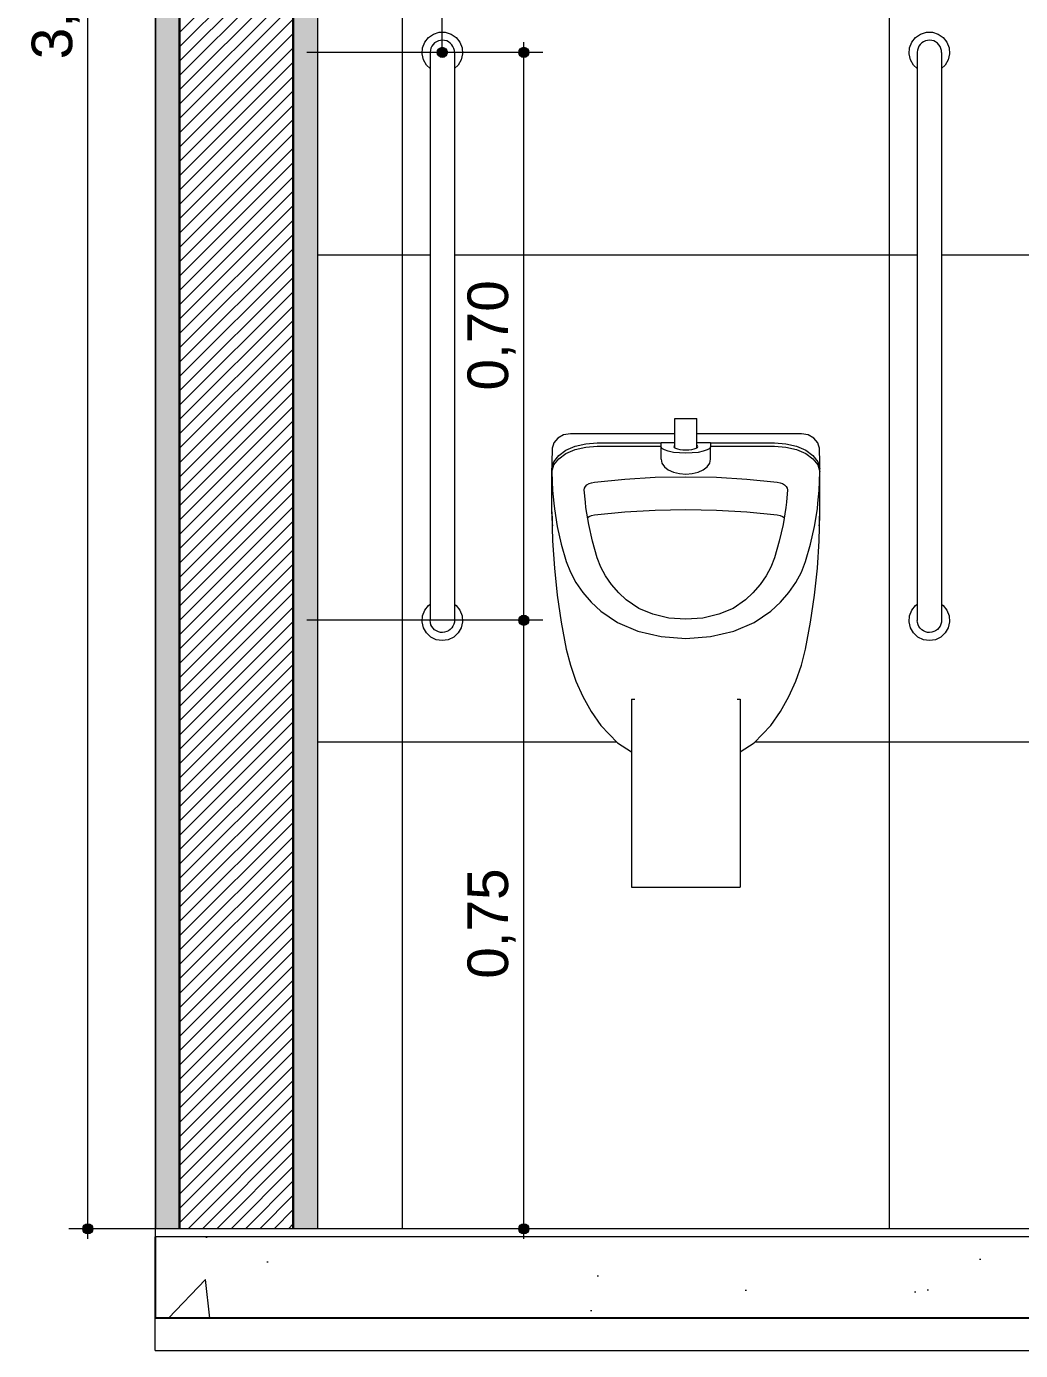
# Model space of a CAD drawing. Header units: metres. Extents: x -1.8 to 75.3, y -2 to 2.8.
# Drawn here: x 29.4 to 30.625, y -2.048 to -0.416 of the extents above; entities that cross this region are included whole.
import ezdxf

# ---------------------------------------------------------------- set-up
doc = ezdxf.new("R2010")
doc.units = ezdxf.units.M
doc.header["$MEASUREMENT"] = 0
for name, color, linetype in [('COTAS CORTE', 7, 'Continuous'), ('NOTAS-LAYOUT.EXEC', 7, 'Continuous'), ('PAREDE CONSTRUIR', 7, 'Continuous'), ('Portas Archicad', 7, 'Continuous')]:
    doc.layers.add(name, color=color, linetype=linetype)
for name, color, linetype, lineweight, true_color in [('COTAS CORTE_Caneta_No__25', 7, 'Continuous', 13, 0x982312), ('LAJES.EST_Caneta_No__254', 7, 'Continuous', 0, 0xd1c9ad), ('LAJES.EST_Caneta_No__97', 7, 'Continuous', 13, 0x6b6b6b), ('LOUCAS-METAIS.ARQ_Caneta_No__13', 7, 'Continuous', 0, 0xaaaaaa), ('LOUCAS-METAIS.ARQ_Caneta_No__96', 7, 'Continuous', 0, 0xb6b6b6), ('PAREDE CONSTRUIR_Caneta_No__97', 7, 'Continuous', 13, 0x6b6b6b), ('Portas Archicad_Caneta_No__9', 7, 'Continuous', 9, 0x020202)]:
    doc.layers.add(name, color=color, linetype=linetype, lineweight=lineweight, true_color=true_color)
for name, color, linetype, lineweight in [('LAJES.EST_Caneta_No__241', 7, 'Continuous', 13), ('LAJES.EST_Caneta_No__4', 7, 'Continuous', 25), ('LAJES.EST_Caneta_No__7', 7, 'Continuous', 13), ('NOTAS-LAYOUT.EXEC_Caneta_No__241', 7, 'Continuous', 13), ('NOTAS-LAYOUT.EXEC_Caneta_No__5', 7, 'Continuous', 20), ('PAREDE CONSTRUIR_Caneta_No__241', 7, 'Continuous', 13), ('PAREDE CONSTRUIR_Caneta_No__3', 7, 'Continuous', 30)]:
    doc.layers.add(name, color=color, linetype=linetype, lineweight=lineweight)
doc.styles.add('GENERATED_STYLE_1', font='arial.ttf')
doc.dimstyles.new('GENERATED_STYLE__2', dxfattribs={"dimtxt": 0.05, "dimasz": 0.02375, "dimexe": 0.18, "dimexo": 0.267183, "dimgap": 0, "dimtad": 1, "dimzin": 0, "dimdsep": 46, "dimtxsty": 'GENERATED_STYLE_1', "dimblk": 'ARROWHEAD_11', "dimblk1": 'ARROWHEAD_11', "dimblk2": 'ARROWHEAD_11', "dimcen": 0.09, "dimclrd": 256, "dimclre": 256, "dimclrt": 256, "dimadec": 0, "dimazin": 0, "dimtfac": 1, "dimtdec": 4, "dimtmove": 0, "dimatfit": 3, "dimfxl": 0, "dimtolj": 1, "dimtzin": 0, "dimarcsym": 0})
pattern_1 = [(45, (66.26277, -1.39824), (-0.159099, 0.159099), [0, -0.15, 0, -0.225]), (110, (66.76277, -1.39824), (0.2114308, 0.0769545), [0, -0.11, 0, -0.19])]
pattern_2 = [(50, (66.26277, -1.89824), (-0.546554, 0.047817), [0.05715, -0.62865]), (355, (66.26277, -1.89824), (-0.10573, 0.5731705), [0.04572, -0.502922]), (100.4514, (66.3083, -1.90223), (0.440824, 0.525353), [0.04857, -0.534271]), (46.1842, (66.2628, -1.74584), (-0.813237, 0.126127), [0.085725, -0.942975]), (96.6356, (66.3305, -1.75635), (0.712212, 0.742278), [0.072855, -0.801407]), (351.1842, (66.2628, -1.74584), (0.712212, 0.742278), [0.06858, -0.75438]), (21, (66.33897, -1.78394), (-0.454843, 0.3067956), [0.05715, -0.62865]), (326, (66.33897, -1.78394), (0.185406, 0.552564), [0.04572, -0.50292]), (71.4514, (66.37687, -1.8095), (0.640249, 0.245768), [0.04857, -0.53427]), (37.5, (66.26277, -1.89824), (0.0092658, 0.2536651), [0, -0.496824, 0, -0.51054, 0, -0.504825]), (7.5, (66.26277, -1.89824), (0.200459, 0.3005417), [0, -0.291084, 0, -0.485394, 0, -0.192405]), (327.5, (66.09284, -1.89824), (-0.4067718, 0.0171862), [0, -0.1905, 0, -0.59436, 0, -0.78867]), (317.5, (66.01664, -1.89824), (0.4443875, 0.0762795), [0, -0.24765, 0, -0.394716, 0, -0.56007])]

# ---------------------------------------------------------------- blocks, each defined once
blk = doc.blocks.new('*D135', base_point=(66.2628, -1.8982))
at = {"layer": 'COTAS CORTE_Caneta_No__25', "linetype": 'Continuous', "lineweight": 13, "true_color": 0x982312}
for points in [[(29.4697, 1.2518), (29.4702, 1.2494), (29.4716, 1.2473), (29.4736, 1.246), (29.476, 1.2455), (29.4784, 1.246), (29.4804, 1.2473), (29.4818, 1.2494), (29.4822, 1.2518), (29.4818, 1.2541), (29.4804, 1.2562), (29.4784, 1.2575), (29.476, 1.258), (29.4736, 1.2575), (29.4716, 1.2562), (29.4702, 1.2541)], [(29.4697, -1.8982), (29.4702, -1.9006), (29.4716, -1.9027), (29.4736, -1.904), (29.476, -1.9045), (29.4784, -1.904), (29.4804, -1.9027), (29.4818, -1.9006), (29.4822, -1.8982), (29.4818, -1.8959), (29.4804, -1.8938), (29.4784, -1.8925), (29.476, -1.892), (29.4736, -1.8925), (29.4716, -1.8938), (29.4702, -1.8959)]]:
    blk.add_hatch(color=24, dxfattribs=at).paths.add_polyline_path(points)
at = {"layer": 'COTAS CORTE_Caneta_No__25', "color": 24, "linetype": 'Continuous', "lineweight": 13, "true_color": 0x982312}
for p, q in [((29.4697, 1.2518), (29.4525, 1.2518)), ((29.476, -1.892), (29.476, 1.2455)), ((29.7432, 1.2518), (29.4822, 1.2518)), ((29.4697, -1.8982), (29.4525, -1.8982)), ((29.476, -1.9107), (29.476, -1.9045)), ((29.7432, -1.8982), (29.4822, -1.8982))]:
    blk.add_line(p, q, dxfattribs=at)
for centre in [(29.476, 1.2518), (29.476, -1.8982)]:
    blk.add_circle(centre, 0.00625, dxfattribs=at)
at = {"layer": 'COTAS CORTE_Caneta_No__25', "color": 24, "lineweight": 13, "true_color": 0x982312, "char_height": 0.05, "attachment_point": 7, "rotation": 90, "style": 'GENERATED_STYLE_1'}
for s, insert in [('\\A1;{\\pql;\\fArial|b0|i0|c0|p0;\\W1.000000;0,01}', (29.466, 1.112)), ('\\A1;{\\pql;\\fArial|b0|i0|c0|p0;\\W1.000000;3,15}', (29.466, -0.4567))]:
    blk.add_mtext(s, dxfattribs=dict(at, insert=insert))
blk = doc.blocks.new('ARROWHEAD_11')
at = {"color": 0, "linetype": 'Continuous', "lineweight": 0}
blk.add_line((0, 0), (-1, 0), dxfattribs=at)
at = {"color": 0, "linetype": 'Continuous', "lineweight": 0, "const_width": 0.25, "flags": 128}
blk.add_lwpolyline([(-0.125, 0, 1), (0.125, 0, 1)], format="xyb", close=True, dxfattribs=at)
blk = doc.blocks.new('*D142', base_point=(66.2628, -1.8982))
at = {"layer": 'COTAS CORTE_Caneta_No__25', "linetype": 'Continuous', "lineweight": 13, "true_color": 0x982312}
for points in [[(30.0067, -1.1482), (30.0072, -1.1506), (30.0085, -1.1527), (30.0105, -1.154), (30.0129, -1.1545), (30.0153, -1.154), (30.0173, -1.1527), (30.0187, -1.1506), (30.0192, -1.1482), (30.0187, -1.1459), (30.0173, -1.1438), (30.0153, -1.1425), (30.0129, -1.142), (30.0105, -1.1425), (30.0085, -1.1438), (30.0072, -1.1459)], [(30.0067, -1.8982), (30.0072, -1.9006), (30.0085, -1.9027), (30.0105, -1.904), (30.0129, -1.9045), (30.0153, -1.904), (30.0173, -1.9027), (30.0187, -1.9006), (30.0192, -1.8982), (30.0187, -1.8959), (30.0173, -1.8938), (30.0153, -1.8925), (30.0129, -1.892), (30.0105, -1.8925), (30.0085, -1.8938), (30.0072, -1.8959)]]:
    blk.add_hatch(color=24, dxfattribs=at).paths.add_polyline_path(points)
at = {"layer": 'COTAS CORTE_Caneta_No__25', "color": 24, "linetype": 'Continuous', "lineweight": 13, "true_color": 0x982312}
for p, q in [((30.0067, -1.1482), (29.7457, -1.1482)), ((30.0129, -1.892), (30.0129, -1.1545)), ((30.0364, -1.1482), (30.0192, -1.1482)), ((30.0067, -1.8982), (29.7457, -1.8982)), ((30.0129, -1.9107), (30.0129, -1.9045)), ((30.0364, -1.8982), (30.0192, -1.8982))]:
    blk.add_line(p, q, dxfattribs=at)
for centre in [(30.0129, -1.1482), (30.0129, -1.8982)]:
    blk.add_circle(centre, 0.00625, dxfattribs=at)
at = {"layer": 'COTAS CORTE_Caneta_No__25', "color": 24, "lineweight": 13, "true_color": 0x982312, "insert": (30.0029, -1.59), "char_height": 0.05, "attachment_point": 7, "rotation": 90, "style": 'GENERATED_STYLE_1'}
blk.add_mtext('\\A1;{\\pql;\\fArial|b0|i0|c0|p0;\\W1.000000;0,75}', dxfattribs=at)
blk = doc.blocks.new('*D143', base_point=(66.2628, -1.8982))
at = {"layer": 'COTAS CORTE_Caneta_No__25', "linetype": 'Continuous', "lineweight": 13, "true_color": 0x982312}
for points in [[(30.0067, -0.4482), (30.0072, -0.4506), (30.0085, -0.4527), (30.0105, -0.454), (30.0129, -0.4545), (30.0153, -0.454), (30.0173, -0.4527), (30.0187, -0.4506), (30.0192, -0.4482), (30.0187, -0.4459), (30.0173, -0.4438), (30.0153, -0.4425), (30.0129, -0.442), (30.0105, -0.4425), (30.0085, -0.4438), (30.0072, -0.4459)], [(30.0067, -1.1482), (30.0072, -1.1506), (30.0085, -1.1527), (30.0105, -1.154), (30.0129, -1.1545), (30.0153, -1.154), (30.0173, -1.1527), (30.0187, -1.1506), (30.0192, -1.1482), (30.0187, -1.1459), (30.0173, -1.1438), (30.0153, -1.1425), (30.0129, -1.142), (30.0105, -1.1425), (30.0085, -1.1438), (30.0072, -1.1459)]]:
    blk.add_hatch(color=24, dxfattribs=at).paths.add_polyline_path(points)
at = {"layer": 'COTAS CORTE_Caneta_No__25', "color": 24, "linetype": 'Continuous', "lineweight": 13, "true_color": 0x982312}
for p, q in [((30.0129, -0.442), (30.0129, -0.4357)), ((30.0067, -0.4482), (29.7457, -0.4482)), ((30.0129, -1.142), (30.0129, -0.4545)), ((30.0364, -0.4482), (30.0192, -0.4482)), ((30.0067, -1.1482), (29.7457, -1.1482)), ((30.0364, -1.1482), (30.0192, -1.1482))]:
    blk.add_line(p, q, dxfattribs=at)
for centre in [(30.0129, -0.4482), (30.0129, -1.1482)]:
    blk.add_circle(centre, 0.00625, dxfattribs=at)
at = {"layer": 'COTAS CORTE_Caneta_No__25', "color": 24, "lineweight": 13, "true_color": 0x982312, "insert": (30.0029, -0.865), "char_height": 0.05, "attachment_point": 7, "rotation": 90, "style": 'GENERATED_STYLE_1'}
blk.add_mtext('\\A1;{\\pql;\\fArial|b0|i0|c0|p0;\\W1.000000;0,70}', dxfattribs=at)
blk = doc.blocks.new('Label_25_8', base_point=(29.9126, -0.4482))
at = {"layer": 'NOTAS-LAYOUT.EXEC', "linetype": 'Continuous', "lineweight": 0, "true_color": 0x000000}
blk.add_hatch(color=18, dxfattribs=at).paths.add_polyline_path([(29.9063, -0.4482), (29.9068, -0.4506), (29.9082, -0.4527), (29.9102, -0.454), (29.9126, -0.4545), (29.915, -0.454), (29.917, -0.4527), (29.9184, -0.4506), (29.9188, -0.4482), (29.9184, -0.4459), (29.917, -0.4438), (29.915, -0.4425), (29.9126, -0.442), (29.9102, -0.4425), (29.9082, -0.4438), (29.9068, -0.4459)])
at = {"layer": 'NOTAS-LAYOUT.EXEC_Caneta_No__241', "color": 7, "linetype": 'Continuous', "lineweight": 13}
for p, q in [((29.9126, -0.442), (29.9126, -0.2311)), ((29.9126, -0.2311), (30.0262, -0.2311))]:
    blk.add_line(p, q, dxfattribs=at)
at = {"layer": 'NOTAS-LAYOUT.EXEC_Caneta_No__5', "color": 7, "linetype": 'Continuous', "lineweight": 20}
blk.add_circle((29.9126, -0.4482), 0.00625, dxfattribs=at)
at = {"layer": 'NOTAS-LAYOUT.EXEC_Caneta_No__241', "color": 7, "lineweight": 13, "insert": (30.0287, -0.2038), "char_height": 0.05, "attachment_point": 1, "style": 'GENERATED_STYLE_1'}
blk.add_mtext('\\A1;{\\pql;\\pt0,241;\\fArial|b0|i0|c0|p0;\\W1.000000;BA70\\fArial|b0|i0|c0|p0;\\W1.000000;\\A1{\\H.66x;\\S^  ;}\\fArial|b0|i0|c0|p0;\\W1.000000;\\fArial|b0|i0|c0|p0;\\W1.000000;\\A1{\\H.66x;\\S^  ;}\\fArial|b0|i0|c0|p0;\\W1.000000;\\fArial|b0|i0|c0|p0;\\W1.000000;\\fArial|b0|i0|c0|p0;\\W1.000000;\\fArial|b0|i0|c0|p0;\\W1.000000;\\fArial|b0|i0|c0|p0;\\W1.000000;\\fArial|b0|i0|c0|p0;\\W1.000000;\\fArial|b0|i0|c0|p0;\\W1.000000;\\A1{\\H.66x;\\S^  ;}\\fArial|b0|i0|c0|p0;\\W1.000000;\\fArial|b0|i0|c0|p0;\\W1.000000;\\A1{\\H.66x;\\S^  ;}\\fArial|b0|i0|c0|p0;\\W1.000000;\\fArial|b0|i0|c0|p0;\\W1.000000;\\fArial|b0|i0|c0|p0;\\W1.000000;\\fArial|b0|i0|c0|p0;\\W1.000000;\\fArial|b0|i0|c0|p0;\\W1.000000;\\fArial|b0|i0|c0|p0;\\W1.000000;\\fArial|b0|i0|c0|p0;\\W1.000000;\\A1{\\H.66x;\\S^  ;}\\fArial|b0|i0|c0|p0;\\W1.000000;\\fArial|b0|i0|c0|p0;\\W1.000000;\\A1{\\H.66x;\\S^  ;}\\fArial|b0|i0|c0|p0;\\W1.000000;\\fArial|b0|i0|c0|p0;\\W1.000000;\\fArial|b0|i0|c0|p0;\\W1.000000;\\fArial|b0|i0|c0|p0;\\W1.000000;\\fArial|b0|i0|c0|p0;\\W1.000000;\\fArial|b0|i0|c0|p0;\\W1.000000;\\fArial|b0|i0|c0|p0;\\W1.000000;\\A1{\\H.66x;\\S^  ;}\\fArial|b0|i0|c0|p0;\\W1.000000;\\fArial|b0|i0|c0|p0;\\W1.000000;\\A1{\\H.66x;\\S^  ;}\\fArial|b0|i0|c0|p0;\\W1.000000;\\fArial|b0|i0|c0|p0;\\W1.000000;\\fArial|b0|i0|c0|p0;\\W1.000000;\\fArial|b0|i0|c0|p0;\\W1.000000;\\fArial|b0|i0|c0|p0;\\W1.000000;\\fArial|b0|i0|c0|p0;\\W1.000000;\\fArial|b0|i0|c0|p0;\\W1.000000;\\A1{\\H.66x;\\S^  ;}\\fArial|b0|i0|c0|p0;\\W1.000000;\\fArial|b0|i0|c0|p0;\\W1.000000;\\A1{\\H.66x;\\S^  ;}\\fArial|b0|i0|c0|p0;\\W1.000000;\\fArial|b0|i0|c0|p0;\\W1.000000;\\fArial|b0|i0|c0|p0;\\W1.000000;\\fArial|b0|i0|c0|p0;\\W1.000000;\\fArial|b0|i0|c0|p0;\\W1.000000;\\fArial|b0|i0|c0|p0;\\W1.000000;\\fArial|b0|i0|c0|p0;\\W1.000000;\\A1{\\H.66x;\\S^  ;}\\fArial|b0|i0|c0|p0;\\W1.000000;}', dxfattribs=at)

msp = doc.modelspace()

# ---------------------------------------------------------------- hatches: boundary and pattern name
at = {"layer": 'LAJES.EST_Caneta_No__254', "linetype": 'Continuous', "lineweight": 0, "true_color": 0xd1c9ad}
h = msp.add_hatch(dxfattribs=at)
h.set_pattern_fill('Haie_OD_0008', color=9, style=0, pattern_type=2)
h.set_pattern_definition(pattern_1)
h.paths.add_polyline_path([(29.759, -1.8982), (29.559, -1.8982), (29.559, -1.9082), (29.759, -1.9082)])
h = msp.add_hatch(dxfattribs=at)
h.set_pattern_fill('Haie_OD_0008', color=9, style=0, pattern_type=2)
h.set_pattern_definition(pattern_1)
h.paths.add_polyline_path([(29.759, -1.9082), (33.6631, -1.9082), (33.6631, -1.8982), (29.759, -1.8982)])
at = {"layer": 'LAJES.EST_Caneta_No__97', "linetype": 'Continuous', "lineweight": 13, "true_color": 0x6b6b6b}
h = msp.add_hatch(dxfattribs=at)
h.set_pattern_fill('AR_CONC_0008', color=251, style=0, pattern_type=2)
h.set_pattern_definition(pattern_2)
h.paths.add_polyline_path([(29.559, -2.0082), (29.759, -2.0082), (29.759, -1.9082), (29.559, -1.9082)])
h = msp.add_hatch(dxfattribs=at)
h.set_pattern_fill('AR_CONC_0008', color=251, style=0, pattern_type=2)
h.set_pattern_definition(pattern_2)
h.paths.add_polyline_path([(29.759, -2.0082), (33.6631, -2.0082), (33.6631, -1.9082), (29.759, -1.9082)])
at = {"layer": 'PAREDE CONSTRUIR', "linetype": 'Continuous', "lineweight": 0, "true_color": 0xffffff}
for points in [[(29.559, 0.4518), (29.5591, 0.4518), (29.5591, -1.8982), (29.589, -1.8982), (29.589, 1.3518), (29.559, 1.3518)], [(29.759, 1.3518), (29.729, 1.3518), (29.729, -1.8982), (29.759, -1.8982)]]:
    msp.add_hatch(color=7, dxfattribs=at).paths.add_polyline_path(points)
at = {"layer": 'PAREDE CONSTRUIR', "linetype": 'Continuous', "lineweight": 0, "true_color": 0x000000}
h = msp.add_hatch(dxfattribs=at)
h.set_pattern_fill('common_brick_0008', color=18, style=0, pattern_type=2)
h.set_pattern_definition([(45, (66.262766, -1.898244), (-0.0088388348, 0.0088388348), [])])
h.paths.add_polyline_path([(29.589, 1.3518), (29.589, -1.8982), (29.729, -1.8982), (29.729, 1.3518)])
at = {"layer": 'PAREDE CONSTRUIR_Caneta_No__97', "linetype": 'Continuous', "lineweight": 13, "true_color": 0x6b6b6b}
h = msp.add_hatch(dxfattribs=at)
h.set_pattern_fill('Ceramica_60_x_60_0008', color=251, style=0, pattern_type=2)
h.set_pattern_definition([(0, (33.4631, -1.89824), (0, 0.6), []), (90, (33.4631, -1.89824), (-0.6, 0), [])])
h.paths.add_polyline_path([(29.759, 1.2518), (29.759, 1.1418), (29.769, 1.1418), (29.769, 1.0918), (29.769, 0.3118), (29.769, 0.2618), (29.759, 0.2618), (29.759, -1.8982), (31.0156, -1.8982), (31.0156, -1.8629), (31.0647, -1.627), (30.9676, -1.4736), (30.9676, -1.4382), (30.9576, -1.4382), (30.9476, -1.1232), (30.9476, -1.1032), (30.9481, -1.0984), (30.9518, -1.0894), (30.9587, -1.0825), (30.9677, -1.0787), (30.9726, -1.0782), (31.1226, -1.0782), (31.1226, -1.0732), (31.1626, -1.0732), (31.1626, -1.0782), (31.3126, -1.0782), (31.3175, -1.0787), (31.3265, -1.0825), (31.3334, -1.0894), (31.3371, -1.0984), (31.3376, -1.1032), (31.3376, -1.1232), (31.3276, -1.4382), (31.3176, -1.4382), (31.3176, -1.4736), (31.2205, -1.627), (31.2696, -1.8629), (31.2696, -1.8982), (31.9456, -1.8982), (31.9456, -1.8629), (31.9947, -1.627), (31.8976, -1.4736), (31.8976, -1.4382), (31.8876, -1.4382), (31.8776, -1.1232), (31.8776, -1.1032), (31.8781, -1.0984), (31.8818, -1.0894), (31.8887, -1.0825), (31.8977, -1.0787), (31.9026, -1.0782), (32.0526, -1.0782), (32.0526, -1.0732), (32.0926, -1.0732), (32.0926, -1.0782), (32.2426, -1.0782), (32.2475, -1.0787), (32.2565, -1.0825), (32.2634, -1.0894), (32.2671, -1.0984), (32.2676, -1.1032), (32.2676, -1.1232), (32.2576, -1.4382), (32.2476, -1.4382), (32.2476, -1.4736), (32.1505, -1.627), (32.1996, -1.8629), (32.1996, -1.8982), (33.4631, -1.8982), (33.4631, 0.2618), (33.4531, 0.2618), (33.4531, 0.3118), (33.4531, 1.0918), (33.4531, 1.1418), (33.4631, 1.1418), (33.4631, 1.2518)])
h.paths.add_polyline_path([(29.8877, -0.4501), (29.8882, -0.4427), (29.8909, -0.4357), (29.8956, -0.4299), (29.9017, -0.4257), (29.9089, -0.4235), (29.9163, -0.4235), (29.9234, -0.4257), (29.9296, -0.4299), (29.9342, -0.4357), (29.937, -0.4427), (29.9375, -0.4501), (29.9359, -0.4574), (29.9321, -0.4638), (29.9276, -0.4681), (29.9276, -1.1285), (29.9296, -1.1299), (29.9342, -1.1357), (29.937, -1.1427), (29.9375, -1.1501), (29.9359, -1.1574), (29.9321, -1.1638), (29.9267, -1.1689), (29.92, -1.1721), (29.9126, -1.1732), (29.9052, -1.1721), (29.8985, -1.1689), (29.893, -1.1638), (29.8893, -1.1574), (29.8877, -1.1501), (29.8882, -1.1427), (29.8909, -1.1357), (29.8956, -1.1299), (29.8976, -1.1285), (29.8976, -0.4681), (29.893, -0.4638), (29.8893, -0.4574)], flags=0)
h.paths.add_polyline_path([(30.0475, -0.9651), (30.0475, -0.961), (30.0476, -0.9545), (30.048, -0.936), (30.0491, -0.9323), (30.0499, -0.9296), (30.0547, -0.9236), (30.0619, -0.9197), (30.0703, -0.9183), (30.1991, -0.9183), (30.1991, -0.8994), (30.2261, -0.8994), (30.2261, -0.9183), (30.3549, -0.9183), (30.3633, -0.9197), (30.3704, -0.9236), (30.3753, -0.9296), (30.376, -0.9323), (30.3772, -0.936), (30.3775, -0.9545), (30.3777, -0.961), (30.3777, -1.0168), (30.3768, -1.0504), (30.3746, -1.0839), (30.3711, -1.1173), (30.3662, -1.1505), (30.36, -1.1836), (30.3549, -1.2036), (30.348, -1.2232), (30.3394, -1.2422), (30.3292, -1.2605), (30.3174, -1.2778), (30.2969, -1.2993), (30.2795, -1.3105), (30.2795, -1.4771), (30.1456, -1.4771), (30.1456, -1.3105), (30.1283, -1.2993), (30.1078, -1.2778), (30.096, -1.2605), (30.0857, -1.2422), (30.0772, -1.2232), (30.0703, -1.2036), (30.0652, -1.1836), (30.059, -1.1505), (30.0541, -1.1173), (30.0506, -1.0839), (30.0483, -1.0504), (30.0475, -1.0168), (30.0475, -0.9658)], flags=0)
h.paths.add_polyline_path([(30.4877, -1.1501), (30.4882, -1.1427), (30.4909, -1.1357), (30.4956, -1.1299), (30.4976, -1.1285), (30.4976, -0.4681), (30.493, -0.4638), (30.4893, -0.4574), (30.4877, -0.4501), (30.4882, -0.4427), (30.4909, -0.4357), (30.4956, -0.4299), (30.5017, -0.4257), (30.5089, -0.4235), (30.5163, -0.4235), (30.5234, -0.4257), (30.5296, -0.4299), (30.5342, -0.4357), (30.537, -0.4427), (30.5375, -0.4501), (30.5359, -0.4574), (30.5321, -0.4638), (30.5276, -0.4681), (30.5276, -1.1285), (30.5296, -1.1299), (30.5342, -1.1357), (30.537, -1.1427), (30.5375, -1.1501), (30.5359, -1.1574), (30.5321, -1.1638), (30.5267, -1.1689), (30.52, -1.1721), (30.5126, -1.1732), (30.5052, -1.1721), (30.4985, -1.1689), (30.493, -1.1638), (30.4893, -1.1574)], flags=0)
h.paths.add_polyline_path([(30.6926, -1.6982), (30.6626, -1.6982), (30.6626, 0.1018), (30.6926, 0.1018), (30.6926, -0.3235), (30.6975, -0.3235), (30.6975, -0.3332), (30.7034, -0.3332), (30.7192, -0.335), (30.7351, -0.3406), (30.7494, -0.3495), (30.7612, -0.3614), (30.7702, -0.3757), (30.7757, -0.3915), (30.7775, -0.4074), (30.7775, -0.9891), (30.7757, -1.005), (30.7702, -1.0208), (30.7612, -1.0351), (30.7494, -1.047), (30.7351, -1.0559), (30.7192, -1.0615), (30.7034, -1.0632), (30.6975, -1.0632), (30.6975, -1.0732), (30.6926, -1.0732), (30.6926, -1.1233), (30.6976, -1.1233), (30.6976, -1.1332), (30.7623, -1.1332), (30.7649, -1.1334), (30.7675, -1.1341), (30.7699, -1.1351), (30.772, -1.1366), (30.7739, -1.1384), (30.7754, -1.1405), (30.7766, -1.1429), (30.7773, -1.1454), (30.7776, -1.148), (30.7774, -1.1506), (30.7768, -1.1531), (30.7757, -1.1555), (30.7742, -1.1577), (30.7724, -1.1596), (30.7703, -1.1611), (30.768, -1.1622), (30.7654, -1.163), (30.7628, -1.1632), (30.6976, -1.1632), (30.6976, -1.1732), (30.6926, -1.1732)], flags=0)
h.paths.add_polyline_path([(31.5076, -1.148), (31.5079, -1.1454), (31.5086, -1.1429), (31.5097, -1.1405), (31.5113, -1.1384), (31.5131, -1.1366), (31.5153, -1.1351), (31.5177, -1.1341), (31.5202, -1.1334), (31.5228, -1.1332), (31.5453, -1.1332), (31.5693, -1.1332), (31.5876, -1.1332), (31.5876, -1.1233), (31.5926, -1.1233), (31.5926, -1.0732), (31.5876, -1.0732), (31.5876, -1.0632), (31.5818, -1.0632), (31.5659, -1.0615), (31.5501, -1.0559), (31.5358, -1.047), (31.5239, -1.0351), (31.515, -1.0208), (31.5094, -1.005), (31.5076, -0.9891), (31.5076, -0.4074), (31.5094, -0.3915), (31.515, -0.3757), (31.5239, -0.3614), (31.5358, -0.3495), (31.5501, -0.3406), (31.5659, -0.335), (31.5818, -0.3332), (31.5876, -0.3332), (31.5876, -0.3235), (31.5926, -0.3235), (31.5926, 0.1018), (31.6226, 0.1018), (31.6226, -1.6982), (31.5926, -1.6982), (31.5926, -1.1732), (31.5876, -1.1732), (31.5876, -1.1632), (31.5692, -1.1632), (31.5564, -1.1632), (31.545, -1.1632), (31.5223, -1.1632), (31.5197, -1.163), (31.5172, -1.1622), (31.5149, -1.1611), (31.5127, -1.1596), (31.5109, -1.1577), (31.5095, -1.1555), (31.5084, -1.1531), (31.5078, -1.1506)], flags=0)
h.paths.add_polyline_path([(32.5526, -1.6982), (32.5226, -1.6982), (32.5226, 0.1018), (32.5526, 0.1018)], flags=0)
h.paths.add_polyline_path([(32.8991, 0.2038), (32.8891, 0.2038), (32.8891, 0.2158), (32.9591, 0.2158), (32.9591, 0.2188), (32.9726, 0.2188), (32.9691, 0.2318), (32.9744, 0.2518), (32.9891, 0.2664), (33.0091, 0.2718), (33.0291, 0.2664), (33.0437, 0.2518), (33.0491, 0.2318), (33.0456, 0.2188), (33.0591, 0.2188), (33.0591, 0.2158), (33.1291, 0.2158), (33.1291, 0.2038), (33.1191, 0.2038), (33.1191, 0.2018), (33.0337, 0.2018), (33.0291, 0.1971), (33.0201, 0.1947), (33.0201, -0.0054), (33.0211, -0.0046), (33.0461, 0.0009), (33.0711, -0.0046), (33.0894, -0.0196), (33.0961, -0.0401), (33.0961, -0.0555), (33.0894, -0.076), (33.0711, -0.091), (33.0571, -0.0941), (33.0566, -0.1248), (33.0561, -0.2092), (33.0591, -0.2092), (33.0591, -0.2452), (33.0526, -0.2452), (33.0525, -0.2635), (33.0589, -0.3292), (33.0722, -0.4068), (33.0939, -0.483), (33.0943, -0.4842), (33.0953, -0.4869), (33.1248, -0.5622), (33.1513, -0.6405), (33.1712, -0.719), (33.1844, -0.7977), (33.1846, -0.9335), (33.1836, -0.9485), (33.1806, -0.9634), (33.1757, -0.9778), (33.169, -0.9915), (33.1605, -1.0042), (33.1505, -1.0156), (33.139, -1.0257), (33.1263, -1.0341), (33.1127, -1.0409), (33.0982, -1.0458), (33.0833, -1.0488), (33.0681, -1.0498), (33.0529, -1.0488), (33.0379, -1.0458), (33.0235, -1.0409), (33.0098, -1.0341), (32.9971, -1.0257), (32.9857, -1.0156), (32.9756, -1.0042), (32.9672, -0.9915), (32.9604, -0.9778), (32.9555, -0.9634), (32.9526, -0.9485), (32.9516, -0.9335), (32.9516, -0.8372), (32.9501, -0.8372), (32.9501, -0.828), (32.9341, -0.8322), (32.9171, -0.8277), (32.9046, -0.8152), (32.9001, -0.7982), (32.9046, -0.7812), (32.9171, -0.7688), (32.9341, -0.7642), (32.9456, -0.7673), (32.9456, -0.7562), (32.9636, -0.7562), (32.9636, -0.7742), (32.9616, -0.7742), (32.9616, -0.7793), (32.9625, -0.7802), (32.9981, -0.7802), (32.9981, -0.2452), (32.9591, -0.2452), (32.9591, -0.2092), (32.9981, -0.2092), (32.9981, -0.0617), (32.9961, -0.0555), (32.9961, -0.0401), (32.9981, -0.0339), (32.9981, 0.1947), (32.9891, 0.1971), (32.9844, 0.2018), (32.8991, 0.2018)], flags=0)
at = {"layer": 'Portas Archicad', "linetype": 'Continuous', "lineweight": 0, "true_color": 0xffffff}
msp.add_hatch(color=7, dxfattribs=at).paths.add_polyline_path([(29.5591, 0.4018), (29.559, 0.4018), (29.559, -1.8982), (29.5591, -1.8982)])

# ---------------------------------------------------------------- linework, layer by layer
at = {"layer": 'LAJES.EST_Caneta_No__241', "color": 7, "linetype": 'Continuous', "lineweight": 13}
for q in [(29.559, -2.0082), (33.6631, -2.0482)]:
    msp.add_line((29.559, -2.0482), q, dxfattribs=at)
at = {"layer": 'LAJES.EST_Caneta_No__4', "color": 7, "linetype": 'Continuous', "lineweight": 25}
for p, q in [((29.559, -1.9082), (29.559, -2.0082)), ((29.759, -2.0082), (29.559, -2.0082)), ((33.6631, -2.0082), (29.759, -2.0082))]:
    msp.add_line(p, q, dxfattribs=at)
at = {"layer": 'LAJES.EST_Caneta_No__7', "color": 7, "linetype": 'Continuous', "lineweight": 13}
for p, q in [((29.559, -1.8982), (29.559, -1.9082)), ((29.5591, -1.8982), (29.559, -1.8982)), ((29.759, -1.9082), (29.559, -1.9082)), ((33.4631, -1.8982), (29.759, -1.8982)), ((33.6631, -1.9082), (29.759, -1.9082))]:
    msp.add_line(p, q, dxfattribs=at)
at = {"layer": 'LAJES.EST_Caneta_No__7', "color": 7, "linetype": 'Continuous', "lineweight": 13, "flags": 128}
msp.add_lwpolyline([(29.759, -1.8982), (29.729, -1.8982), (29.589, -1.8982), (29.5591, -1.8982)], dxfattribs=at)
at = {"layer": 'LOUCAS-METAIS.ARQ_Caneta_No__13', "color": 253, "linetype": 'Continuous', "lineweight": 0, "true_color": 0xaaaaaa}
for p, q in [((30.1991, -0.8994), (30.1995, -0.8994)), ((30.1991, -0.9358), (30.1991, -0.8994)), ((30.1995, -0.8994), (30.2009, -0.8994)), ((30.2009, -0.8994), (30.203, -0.8994)), ((30.203, -0.8994), (30.2058, -0.8994)), ((30.2058, -0.8994), (30.2091, -0.8994)), ((30.2091, -0.8994), (30.2126, -0.8994)), ((30.2126, -0.8994), (30.2161, -0.8994)), ((30.2161, -0.8994), (30.2193, -0.8994)), ((30.2193, -0.8994), (30.2221, -0.8994)), ((30.2221, -0.8994), (30.2243, -0.8994)), ((30.2243, -0.8994), (30.2256, -0.8994)), ((30.2256, -0.8994), (30.2261, -0.8994)), ((30.2261, -0.9358), (30.2261, -0.8994)), ((30.0499, -0.9296), (30.0491, -0.9323)), ((30.0547, -0.9236), (30.0499, -0.9296)), ((30.0619, -0.9197), (30.0547, -0.9236)), ((30.0703, -0.9183), (30.0619, -0.9197)), ((30.1991, -0.9183), (30.0703, -0.9183)), ((30.0893, -0.9306), (30.1032, -0.9296)), ((30.1032, -0.9296), (30.1821, -0.9296)), ((30.1821, -0.9289), (30.1991, -0.9289)), ((30.1821, -0.9343), (30.1821, -0.9289)), ((30.3549, -0.9183), (30.2261, -0.9183)), ((30.2261, -0.9289), (30.243, -0.9289)), ((30.243, -0.9289), (30.243, -0.9343)), ((30.243, -0.9296), (30.3219, -0.9296)), ((30.3219, -0.9296), (30.3358, -0.9306)), ((30.3633, -0.9197), (30.3549, -0.9183)), ((30.3704, -0.9236), (30.3633, -0.9197)), ((30.3753, -0.9296), (30.3704, -0.9236)), ((30.376, -0.9323), (30.3753, -0.9296)), ((30.048, -0.936), (30.0476, -0.9545)), ((30.0491, -0.9323), (30.048, -0.936)), ((30.0501, -0.9528), (30.056, -0.9452)), ((30.056, -0.9452), (30.0649, -0.9387)), ((30.056, -0.9492), (30.0649, -0.9427)), ((30.0649, -0.9387), (30.0763, -0.9337)), ((30.0649, -0.9427), (30.0763, -0.9378)), ((30.0763, -0.9337), (30.0893, -0.9306)), ((30.0763, -0.9378), (30.0893, -0.9347)), ((30.0893, -0.9347), (30.1032, -0.9336)), ((30.1032, -0.9336), (30.1821, -0.9336)), ((30.1821, -0.9497), (30.1821, -0.9343)), ((30.1831, -0.9363), (30.1821, -0.9343)), ((30.1862, -0.9383), (30.1831, -0.9363)), ((30.191, -0.9399), (30.1862, -0.9383)), ((30.1973, -0.9412), (30.191, -0.9399)), ((30.2047, -0.942), (30.1973, -0.9412)), ((30.1982, -0.9333), (30.1977, -0.9343)), ((30.1977, -0.9343), (30.1982, -0.9353)), ((30.1991, -0.9328), (30.1982, -0.9333)), ((30.1982, -0.9353), (30.1997, -0.9362)), ((30.1997, -0.9362), (30.2021, -0.937)), ((30.2021, -0.937), (30.2051, -0.9376)), ((30.2125, -0.9422), (30.2047, -0.942)), ((30.2051, -0.9376), (30.2087, -0.938)), ((30.2087, -0.938), (30.2125, -0.9381)), ((30.2125, -0.9381), (30.2164, -0.938)), ((30.2204, -0.942), (30.2125, -0.9422)), ((30.2164, -0.938), (30.2199, -0.9376)), ((30.2199, -0.9376), (30.223, -0.937)), ((30.2278, -0.9412), (30.2204, -0.942)), ((30.223, -0.937), (30.2254, -0.9362)), ((30.2254, -0.9362), (30.2268, -0.9353)), ((30.2268, -0.9333), (30.2261, -0.9328)), ((30.2273, -0.9343), (30.2268, -0.9333)), ((30.2268, -0.9353), (30.2273, -0.9343)), ((30.2341, -0.9399), (30.2278, -0.9412)), ((30.2389, -0.9383), (30.2341, -0.9399)), ((30.242, -0.9363), (30.2389, -0.9383)), ((30.243, -0.9343), (30.242, -0.9363)), ((30.243, -0.9336), (30.3219, -0.9336)), ((30.243, -0.9497), (30.243, -0.9343)), ((30.3219, -0.9336), (30.3358, -0.9347)), ((30.3358, -0.9306), (30.3489, -0.9337)), ((30.3358, -0.9347), (30.3489, -0.9378)), ((30.3489, -0.9337), (30.3602, -0.9387)), ((30.3489, -0.9378), (30.3602, -0.9427)), ((30.3602, -0.9387), (30.3691, -0.9452)), ((30.3602, -0.9427), (30.3691, -0.9492)), ((30.3691, -0.9452), (30.3751, -0.9528)), ((30.3772, -0.936), (30.376, -0.9323)), ((30.3775, -0.9545), (30.3772, -0.936)), ((30.0475, -0.961), (30.0501, -0.9528)), ((30.0476, -0.9545), (30.0475, -0.961)), ((30.0475, -0.9651), (30.0501, -0.9568)), ((30.0475, -0.9651), (30.0475, -0.961)), ((30.0501, -0.9568), (30.056, -0.9492)), ((30.1821, -0.9497), (30.1831, -0.9545)), ((30.1831, -0.9545), (30.1862, -0.9589)), ((30.1862, -0.9589), (30.191, -0.9627)), ((30.191, -0.9627), (30.1973, -0.9656)), ((30.2278, -0.9656), (30.2341, -0.9627)), ((30.2341, -0.9627), (30.2389, -0.9589)), ((30.2389, -0.9589), (30.242, -0.9545)), ((30.242, -0.9545), (30.243, -0.9497)), ((30.3691, -0.9492), (30.3751, -0.9568)), ((30.3751, -0.9528), (30.3777, -0.961)), ((30.3751, -0.9568), (30.3777, -0.9651)), ((30.3777, -0.961), (30.3775, -0.9545)), ((30.3777, -0.9651), (30.3777, -0.961)), ((30.0475, -0.9651), (30.0483, -0.9883)), ((30.0475, -1.0056), (30.0475, -0.9651)), ((30.0934, -0.9797), (30.0965, -0.9786)), ((30.0965, -0.9786), (30.1, -0.9779)), ((30.1, -0.9779), (30.1373, -0.9742)), ((30.1373, -0.9742), (30.1748, -0.9719)), ((30.1748, -0.9719), (30.2126, -0.9712)), ((30.1973, -0.9656), (30.2047, -0.9674)), ((30.2047, -0.9674), (30.2125, -0.968)), ((30.2125, -0.968), (30.2204, -0.9674)), ((30.2126, -0.9712), (30.2503, -0.9719)), ((30.2204, -0.9674), (30.2278, -0.9656)), ((30.2503, -0.9719), (30.2879, -0.9742)), ((30.2879, -0.9742), (30.3251, -0.9779)), ((30.3251, -0.9779), (30.3286, -0.9786)), ((30.3286, -0.9786), (30.3317, -0.9797)), ((30.3768, -0.9883), (30.3777, -0.9651)), ((30.3777, -1.0056), (30.3777, -0.9651)), ((30.0483, -0.9883), (30.0498, -1.0039)), ((30.0874, -0.9874), (30.0877, -0.9852)), ((30.0888, -1.0025), (30.0874, -0.9874)), ((30.0877, -0.9852), (30.0889, -0.9831)), ((30.0889, -0.9831), (30.0908, -0.9813)), ((30.0908, -0.9813), (30.0934, -0.9797)), ((30.3317, -0.9797), (30.3343, -0.9813)), ((30.3343, -0.9813), (30.3363, -0.9831)), ((30.3363, -0.9831), (30.3375, -0.9852)), ((30.3378, -0.9874), (30.3364, -1.0025)), ((30.3375, -0.9852), (30.3378, -0.9874)), ((30.3753, -1.0039), (30.3768, -0.9883)), ((30.0475, -1.0128), (30.0475, -1.0056)), ((30.0498, -1.0039), (30.0506, -1.011)), ((30.0506, -1.011), (30.0541, -1.0327)), ((30.0895, -1.0092), (30.0888, -1.0025)), ((30.0929, -1.03), (30.0895, -1.0092)), ((30.1748, -1.0125), (30.2126, -1.0117)), ((30.2126, -1.0117), (30.2503, -1.0125)), ((30.3357, -1.0092), (30.3323, -1.03)), ((30.3364, -1.0025), (30.3357, -1.0092)), ((30.3711, -1.0327), (30.3746, -1.011)), ((30.3746, -1.011), (30.3753, -1.0039)), ((30.3777, -1.0128), (30.3777, -1.0056)), ((30.0475, -1.0168), (30.0475, -1.0128)), ((30.0475, -1.0168), (30.0483, -1.0504)), ((30.0482, -1.0247), (30.0478, -1.0146)), ((30.0483, -1.029), (30.0482, -1.0247)), ((30.0915, -1.0214), (30.0934, -1.0203)), ((30.0934, -1.0203), (30.0965, -1.0191)), ((30.0965, -1.0191), (30.1, -1.0184)), ((30.1, -1.0184), (30.1373, -1.0147)), ((30.1373, -1.0147), (30.1748, -1.0125)), ((30.2503, -1.0125), (30.2879, -1.0147)), ((30.2879, -1.0147), (30.3251, -1.0184)), ((30.3251, -1.0184), (30.3286, -1.0191)), ((30.3286, -1.0191), (30.3317, -1.0203)), ((30.3317, -1.0203), (30.3337, -1.0214)), ((30.3768, -1.0504), (30.3777, -1.0168)), ((30.377, -1.0247), (30.3768, -1.029)), ((30.3773, -1.0146), (30.377, -1.0247)), ((30.3777, -1.0168), (30.3777, -1.0128)), ((30.0486, -1.0318), (30.0483, -1.029)), ((30.0541, -1.0327), (30.059, -1.0544)), ((30.0976, -1.0508), (30.0929, -1.03)), ((30.3323, -1.03), (30.3276, -1.0508)), ((30.3662, -1.0544), (30.3711, -1.0327)), ((30.3768, -1.029), (30.3765, -1.0318)), ((30.0483, -1.0504), (30.0506, -1.0839)), ((30.059, -1.0544), (30.0652, -1.0759)), ((30.1034, -1.0712), (30.0976, -1.0508)), ((30.3276, -1.0508), (30.3217, -1.0712)), ((30.36, -1.0759), (30.3662, -1.0544)), ((30.3746, -1.0839), (30.3768, -1.0504)), ((30.0652, -1.0759), (30.0703, -1.0889)), ((30.1079, -1.0826), (30.1034, -1.0712)), ((30.3217, -1.0712), (30.3172, -1.0826)), ((30.3549, -1.0889), (30.36, -1.0759)), ((30.0506, -1.0839), (30.0541, -1.1173)), ((30.0703, -1.0889), (30.0772, -1.1016)), ((30.1138, -1.0935), (30.1079, -1.0826)), ((30.3172, -1.0826), (30.3114, -1.0935)), ((30.348, -1.1016), (30.3549, -1.0889)), ((30.3711, -1.1173), (30.3746, -1.0839)), ((30.0772, -1.1016), (30.0857, -1.114)), ((30.1212, -1.1041), (30.1138, -1.0935)), ((30.1299, -1.1142), (30.1212, -1.1041)), ((30.304, -1.1041), (30.2953, -1.1142)), ((30.3114, -1.0935), (30.304, -1.1041)), ((30.3394, -1.114), (30.348, -1.1016)), ((30.0541, -1.1173), (30.059, -1.1505)), ((30.0857, -1.114), (30.096, -1.1258)), ((30.096, -1.1258), (30.1078, -1.1371)), ((30.1392, -1.1231), (30.1299, -1.1142)), ((30.1545, -1.1335), (30.1392, -1.1231)), ((30.286, -1.1231), (30.2707, -1.1335)), ((30.2953, -1.1142), (30.286, -1.1231)), ((30.3174, -1.1371), (30.3292, -1.1258)), ((30.3292, -1.1258), (30.3394, -1.114)), ((30.3662, -1.1505), (30.3711, -1.1173)), ((30.1078, -1.1371), (30.1283, -1.1511)), ((30.172, -1.1408), (30.1545, -1.1335)), ((30.1917, -1.1454), (30.172, -1.1408)), ((30.2532, -1.1408), (30.2335, -1.1454)), ((30.2707, -1.1335), (30.2532, -1.1408)), ((30.2969, -1.1511), (30.3174, -1.1371)), ((30.059, -1.1505), (30.0652, -1.1836)), ((30.1283, -1.1511), (30.1535, -1.1617)), ((30.2126, -1.1469), (30.1917, -1.1454)), ((30.2335, -1.1454), (30.2126, -1.1469)), ((30.2716, -1.1617), (30.2969, -1.1511)), ((30.36, -1.1836), (30.3662, -1.1505)), ((30.1535, -1.1617), (30.1822, -1.1683)), ((30.1822, -1.1683), (30.2126, -1.1705)), ((30.2126, -1.1705), (30.243, -1.1683)), ((30.243, -1.1683), (30.2716, -1.1617)), ((30.0652, -1.1836), (30.0703, -1.2036)), ((30.3549, -1.2036), (30.36, -1.1836)), ((30.0703, -1.2036), (30.0772, -1.2232)), ((30.348, -1.2232), (30.3549, -1.2036)), ((30.0772, -1.2232), (30.0857, -1.2422)), ((30.3394, -1.2422), (30.348, -1.2232)), ((30.0857, -1.2422), (30.096, -1.2605)), ((30.1456, -1.2456), (30.1456, -1.423)), ((30.1456, -1.2456), (30.1496, -1.2456)), ((30.2756, -1.2456), (30.2795, -1.2456)), ((30.2795, -1.2456), (30.2795, -1.423)), ((30.3292, -1.2605), (30.3394, -1.2422)), ((30.096, -1.2605), (30.1078, -1.2778)), ((30.3174, -1.2778), (30.3292, -1.2605)), ((30.1078, -1.2778), (30.1283, -1.2993)), ((30.2969, -1.2993), (30.3174, -1.2778)), ((30.1283, -1.2993), (30.1456, -1.3105)), ((30.2795, -1.3105), (30.2969, -1.2993)), ((30.1456, -1.423), (30.1456, -1.4407)), ((30.2795, -1.423), (30.2795, -1.4407)), ((30.1456, -1.4407), (30.1456, -1.4558)), ((30.2795, -1.4407), (30.2795, -1.4558)), ((30.1456, -1.4558), (30.1456, -1.4674)), ((30.1456, -1.4674), (30.1456, -1.4746)), ((30.2795, -1.4558), (30.2795, -1.4674)), ((30.2795, -1.4674), (30.2795, -1.4746)), ((30.1456, -1.4746), (30.1456, -1.4771)), ((30.1456, -1.4771), (30.2795, -1.4771)), ((30.2795, -1.4746), (30.2795, -1.4771))]:
    msp.add_line(p, q, dxfattribs=at)
at = {"layer": 'LOUCAS-METAIS.ARQ_Caneta_No__96', "color": 253, "linetype": 'Continuous', "lineweight": 0, "true_color": 0xb6b6b6}
for p, q in [((29.9017, -0.4257), (29.9089, -0.4235)), ((29.9089, -0.4235), (29.9163, -0.4235)), ((29.9163, -0.4235), (29.9234, -0.4257)), ((30.5017, -0.4257), (30.5089, -0.4235)), ((30.5089, -0.4235), (30.5163, -0.4235)), ((30.5163, -0.4235), (30.5234, -0.4257)), ((29.8882, -0.4427), (29.8909, -0.4357)), ((29.8909, -0.4357), (29.8956, -0.4299)), ((29.8956, -0.4299), (29.9017, -0.4257)), ((29.8997, -0.4405), (29.8986, -0.4429)), ((29.9013, -0.4384), (29.8997, -0.4405)), ((29.9031, -0.4366), (29.9013, -0.4384)), ((29.9053, -0.4351), (29.9031, -0.4366)), ((29.9077, -0.4341), (29.9053, -0.4351)), ((29.9102, -0.4334), (29.9077, -0.4341)), ((29.9128, -0.4332), (29.9102, -0.4334)), ((29.9154, -0.4335), (29.9128, -0.4332)), ((29.918, -0.4342), (29.9154, -0.4335)), ((29.9203, -0.4354), (29.918, -0.4342)), ((29.9224, -0.4369), (29.9203, -0.4354)), ((29.9242, -0.4388), (29.9224, -0.4369)), ((29.9234, -0.4257), (29.9296, -0.4299)), ((29.9257, -0.441), (29.9242, -0.4388)), ((29.9296, -0.4299), (29.9342, -0.4357)), ((29.9342, -0.4357), (29.937, -0.4427)), ((30.4882, -0.4427), (30.4909, -0.4357)), ((30.4909, -0.4357), (30.4956, -0.4299)), ((30.4956, -0.4299), (30.5017, -0.4257)), ((30.4997, -0.4405), (30.4986, -0.4429)), ((30.5013, -0.4384), (30.4997, -0.4405)), ((30.5031, -0.4366), (30.5013, -0.4384)), ((30.5053, -0.4351), (30.5031, -0.4366)), ((30.5077, -0.4341), (30.5053, -0.4351)), ((30.5102, -0.4334), (30.5077, -0.4341)), ((30.5128, -0.4332), (30.5102, -0.4334)), ((30.5154, -0.4335), (30.5128, -0.4332)), ((30.518, -0.4342), (30.5154, -0.4335)), ((30.5203, -0.4354), (30.518, -0.4342)), ((30.5224, -0.4369), (30.5203, -0.4354)), ((30.5242, -0.4388), (30.5224, -0.4369)), ((30.5234, -0.4257), (30.5296, -0.4299)), ((30.5257, -0.441), (30.5242, -0.4388)), ((30.5296, -0.4299), (30.5342, -0.4357)), ((30.5342, -0.4357), (30.537, -0.4427)), ((29.8877, -0.4501), (29.8882, -0.4427)), ((29.8893, -0.4574), (29.8877, -0.4501)), ((29.8979, -0.4454), (29.8976, -0.448)), ((29.8976, -0.448), (29.8976, -0.4495)), ((29.8976, -0.4495), (29.8976, -0.4539)), ((29.8976, -0.4539), (29.8976, -0.4611)), ((29.8986, -0.4429), (29.8979, -0.4454)), ((29.9268, -0.4434), (29.9257, -0.441)), ((29.9274, -0.4459), (29.9268, -0.4434)), ((29.9276, -0.4485), (29.9274, -0.4459)), ((29.9276, -0.4485), (29.9276, -0.45)), ((29.9276, -0.45), (29.9276, -0.4544)), ((29.9276, -0.4544), (29.9276, -0.4615)), ((29.9375, -0.4501), (29.9359, -0.4574)), ((29.937, -0.4427), (29.9375, -0.4501)), ((30.4877, -0.4501), (30.4882, -0.4427)), ((30.4893, -0.4574), (30.4877, -0.4501)), ((30.4979, -0.4454), (30.4976, -0.448)), ((30.4976, -0.448), (30.4976, -0.4495)), ((30.4976, -0.4495), (30.4976, -0.4539)), ((30.4976, -0.4539), (30.4976, -0.4611)), ((30.4986, -0.4429), (30.4979, -0.4454)), ((30.5268, -0.4434), (30.5257, -0.441)), ((30.5274, -0.4459), (30.5268, -0.4434)), ((30.5276, -0.4485), (30.5274, -0.4459)), ((30.5276, -0.4485), (30.5276, -0.45)), ((30.5276, -0.45), (30.5276, -0.4544)), ((30.5276, -0.4544), (30.5276, -0.4615)), ((30.5375, -0.4501), (30.5359, -0.4574)), ((30.537, -0.4427), (30.5375, -0.4501)), ((29.893, -0.4638), (29.8893, -0.4574)), ((29.8976, -0.4681), (29.893, -0.4638)), ((29.8976, -0.4611), (29.8976, -0.4707)), ((29.8976, -0.4707), (29.8976, -0.4821)), ((29.9276, -0.4615), (29.9276, -0.471)), ((29.9321, -0.4638), (29.9276, -0.4681)), ((29.9276, -0.471), (29.9276, -0.4823)), ((29.9359, -0.4574), (29.9321, -0.4638)), ((30.493, -0.4638), (30.4893, -0.4574)), ((30.4976, -0.4681), (30.493, -0.4638)), ((30.4976, -0.4611), (30.4976, -0.4707)), ((30.4976, -0.4707), (30.4976, -0.4821)), ((30.5276, -0.4615), (30.5276, -0.471)), ((30.5321, -0.4638), (30.5276, -0.4681)), ((30.5276, -0.471), (30.5276, -0.4823)), ((30.5359, -0.4574), (30.5321, -0.4638)), ((29.8976, -0.4821), (29.8976, -0.4948)), ((29.9276, -0.4823), (29.9276, -0.495)), ((30.4976, -0.4821), (30.4976, -0.4948)), ((30.5276, -0.4823), (30.5276, -0.495)), ((29.8976, -0.4948), (29.8976, -0.5082)), ((29.9276, -0.495), (29.9276, -0.5083)), ((30.4976, -0.4948), (30.4976, -0.5082)), ((30.5276, -0.495), (30.5276, -0.5083)), ((29.8976, -0.5082), (29.8976, -1.0883)), ((29.9276, -0.5083), (29.9276, -1.0882)), ((30.4976, -0.5082), (30.4976, -1.0883)), ((30.5276, -0.5083), (30.5276, -1.0882)), ((29.8976, -1.0883), (29.8976, -1.1017)), ((29.9276, -1.0882), (29.9276, -1.1015)), ((30.4976, -1.0883), (30.4976, -1.1017)), ((30.5276, -1.0882), (30.5276, -1.1015)), ((29.8976, -1.1017), (29.8976, -1.1144)), ((29.9276, -1.1015), (29.9276, -1.1142)), ((30.4976, -1.1017), (30.4976, -1.1144)), ((30.5276, -1.1015), (30.5276, -1.1142)), ((29.8976, -1.1144), (29.8976, -1.1258)), ((29.8976, -1.1258), (29.8976, -1.1354)), ((29.9276, -1.1142), (29.9276, -1.1255)), ((29.9276, -1.1255), (29.9276, -1.1349)), ((30.4976, -1.1144), (30.4976, -1.1258)), ((30.4976, -1.1258), (30.4976, -1.1354)), ((30.5276, -1.1142), (30.5276, -1.1255)), ((30.5276, -1.1255), (30.5276, -1.1349)), ((29.8882, -1.1427), (29.8909, -1.1357)), ((29.8909, -1.1357), (29.8956, -1.1299)), ((29.8956, -1.1299), (29.8976, -1.1285)), ((29.8976, -1.1354), (29.8976, -1.1425)), ((29.9276, -1.1285), (29.9296, -1.1299)), ((29.9276, -1.1349), (29.9276, -1.1421)), ((29.9276, -1.1421), (29.9276, -1.1465)), ((29.9296, -1.1299), (29.9342, -1.1357)), ((29.9342, -1.1357), (29.937, -1.1427)), ((30.4882, -1.1427), (30.4909, -1.1357)), ((30.4909, -1.1357), (30.4956, -1.1299)), ((30.4956, -1.1299), (30.4976, -1.1285)), ((30.4976, -1.1354), (30.4976, -1.1425)), ((30.5276, -1.1285), (30.5296, -1.1299)), ((30.5276, -1.1349), (30.5276, -1.1421)), ((30.5276, -1.1421), (30.5276, -1.1465)), ((30.5296, -1.1299), (30.5342, -1.1357)), ((30.5342, -1.1357), (30.537, -1.1427)), ((29.8877, -1.1501), (29.8882, -1.1427)), ((29.8893, -1.1574), (29.8877, -1.1501)), ((29.893, -1.1638), (29.8893, -1.1574)), ((29.8976, -1.1425), (29.8976, -1.147)), ((29.8976, -1.147), (29.8976, -1.1485)), ((29.8979, -1.1511), (29.8976, -1.1485)), ((29.8986, -1.1536), (29.8979, -1.1511)), ((29.8997, -1.156), (29.8986, -1.1536)), ((29.9013, -1.1581), (29.8997, -1.156)), ((29.9031, -1.1599), (29.9013, -1.1581)), ((29.9242, -1.1577), (29.9224, -1.1596)), ((29.9257, -1.1555), (29.9242, -1.1577)), ((29.9268, -1.1531), (29.9257, -1.1555)), ((29.9274, -1.1506), (29.9268, -1.1531)), ((29.9276, -1.148), (29.9274, -1.1506)), ((29.9276, -1.1465), (29.9276, -1.148)), ((29.9359, -1.1574), (29.9321, -1.1638)), ((29.9375, -1.1501), (29.9359, -1.1574)), ((29.937, -1.1427), (29.9375, -1.1501)), ((30.4877, -1.1501), (30.4882, -1.1427)), ((30.4893, -1.1574), (30.4877, -1.1501)), ((30.493, -1.1638), (30.4893, -1.1574)), ((30.4976, -1.1425), (30.4976, -1.147)), ((30.4976, -1.147), (30.4976, -1.1485)), ((30.4979, -1.1511), (30.4976, -1.1485)), ((30.4986, -1.1536), (30.4979, -1.1511)), ((30.4997, -1.156), (30.4986, -1.1536)), ((30.5013, -1.1581), (30.4997, -1.156)), ((30.5031, -1.1599), (30.5013, -1.1581)), ((30.5242, -1.1577), (30.5224, -1.1596)), ((30.5257, -1.1555), (30.5242, -1.1577)), ((30.5268, -1.1531), (30.5257, -1.1555)), ((30.5274, -1.1506), (30.5268, -1.1531)), ((30.5276, -1.148), (30.5274, -1.1506)), ((30.5276, -1.1465), (30.5276, -1.148)), ((30.5359, -1.1574), (30.5321, -1.1638)), ((30.5375, -1.1501), (30.5359, -1.1574)), ((30.537, -1.1427), (30.5375, -1.1501)), ((29.8985, -1.1689), (29.893, -1.1638)), ((29.9052, -1.1721), (29.8985, -1.1689)), ((29.9053, -1.1614), (29.9031, -1.1599)), ((29.9126, -1.1732), (29.9052, -1.1721)), ((29.9077, -1.1624), (29.9053, -1.1614)), ((29.9102, -1.1631), (29.9077, -1.1624)), ((29.9128, -1.1632), (29.9102, -1.1631)), ((29.92, -1.1721), (29.9126, -1.1732)), ((29.9154, -1.163), (29.9128, -1.1632)), ((29.918, -1.1622), (29.9154, -1.163)), ((29.9203, -1.1611), (29.918, -1.1622)), ((29.9267, -1.1689), (29.92, -1.1721)), ((29.9224, -1.1596), (29.9203, -1.1611)), ((29.9321, -1.1638), (29.9267, -1.1689)), ((30.4985, -1.1689), (30.493, -1.1638)), ((30.5052, -1.1721), (30.4985, -1.1689)), ((30.5053, -1.1614), (30.5031, -1.1599)), ((30.5126, -1.1732), (30.5052, -1.1721)), ((30.5077, -1.1624), (30.5053, -1.1614)), ((30.5102, -1.1631), (30.5077, -1.1624)), ((30.5128, -1.1632), (30.5102, -1.1631)), ((30.52, -1.1721), (30.5126, -1.1732)), ((30.5154, -1.163), (30.5128, -1.1632)), ((30.518, -1.1622), (30.5154, -1.163)), ((30.5203, -1.1611), (30.518, -1.1622)), ((30.5267, -1.1689), (30.52, -1.1721)), ((30.5224, -1.1596), (30.5203, -1.1611)), ((30.5321, -1.1638), (30.5267, -1.1689))]:
    msp.add_line(p, q, dxfattribs=at)
at = {"layer": 'PAREDE CONSTRUIR_Caneta_No__241', "color": 7, "linetype": 'Continuous', "lineweight": 13}
msp.add_line((29.759, 1.2518), (29.759, -1.8982), dxfattribs=at)
at = {"layer": 'PAREDE CONSTRUIR_Caneta_No__241', "color": 7, "linetype": 'Continuous', "lineweight": 13, "flags": 128}
msp.add_lwpolyline([(29.5591, 0.4518), (29.5591, 0.4018), (29.5591, -1.8982)], dxfattribs=at)
at = {"layer": 'PAREDE CONSTRUIR_Caneta_No__3', "color": 7, "linetype": 'Continuous', "lineweight": 30}
for p, q in [((29.589, 1.3518), (29.589, -1.8982)), ((29.729, 1.3518), (29.729, -1.8982))]:
    msp.add_line(p, q, dxfattribs=at)
at = {"layer": 'Portas Archicad_Caneta_No__9', "color": 18, "linetype": 'Continuous', "lineweight": 9, "true_color": 0x020202, "flags": 128}
msp.add_lwpolyline([(29.559, 0.4518), (29.559, 0.4018), (29.559, -1.8982)], dxfattribs=at)

# ---------------------------------------------------------------- block references
at = {"layer": 'NOTAS-LAYOUT.EXEC', "color": 7, "linetype": 'Continuous', "lineweight": 13}
msp.add_blockref('Label_25_8', (29.9126, -0.4482), dxfattribs=at)

# ---------------------------------------------------------------- dimensions: what is measured, and where the dimension line sits
at = {"layer": 'COTAS CORTE', "color": 24, "linetype": 'Continuous', "lineweight": 13, "true_color": 0x982312}
for base, p1, p2, picture, middle in [((29.476, 1.2518), (29.759, -1.8982), (31.611, 1.2518), '*D135', (29.441, -0.392)), ((30.0129, -0.4482), (29.9126, -1.1482), (29.9126, -0.4482), '*D143', (29.9779, -0.8002)), ((30.0129, -1.1482), (29.759, -1.8982), (29.9126, -1.1482), '*D142', (29.9779, -1.5252))]:
    dim = msp.add_linear_dim(base=base, p1=p1, p2=p2, angle=90, dimstyle='GENERATED_STYLE__2', dxfattribs=at)
    dim.commit()
    dim.dimension.update_dxf_attribs({"geometry": picture, "text_midpoint": middle, "dimtype": 160, "text_rotation": 90})

doc.saveas('drawing.dxf')
